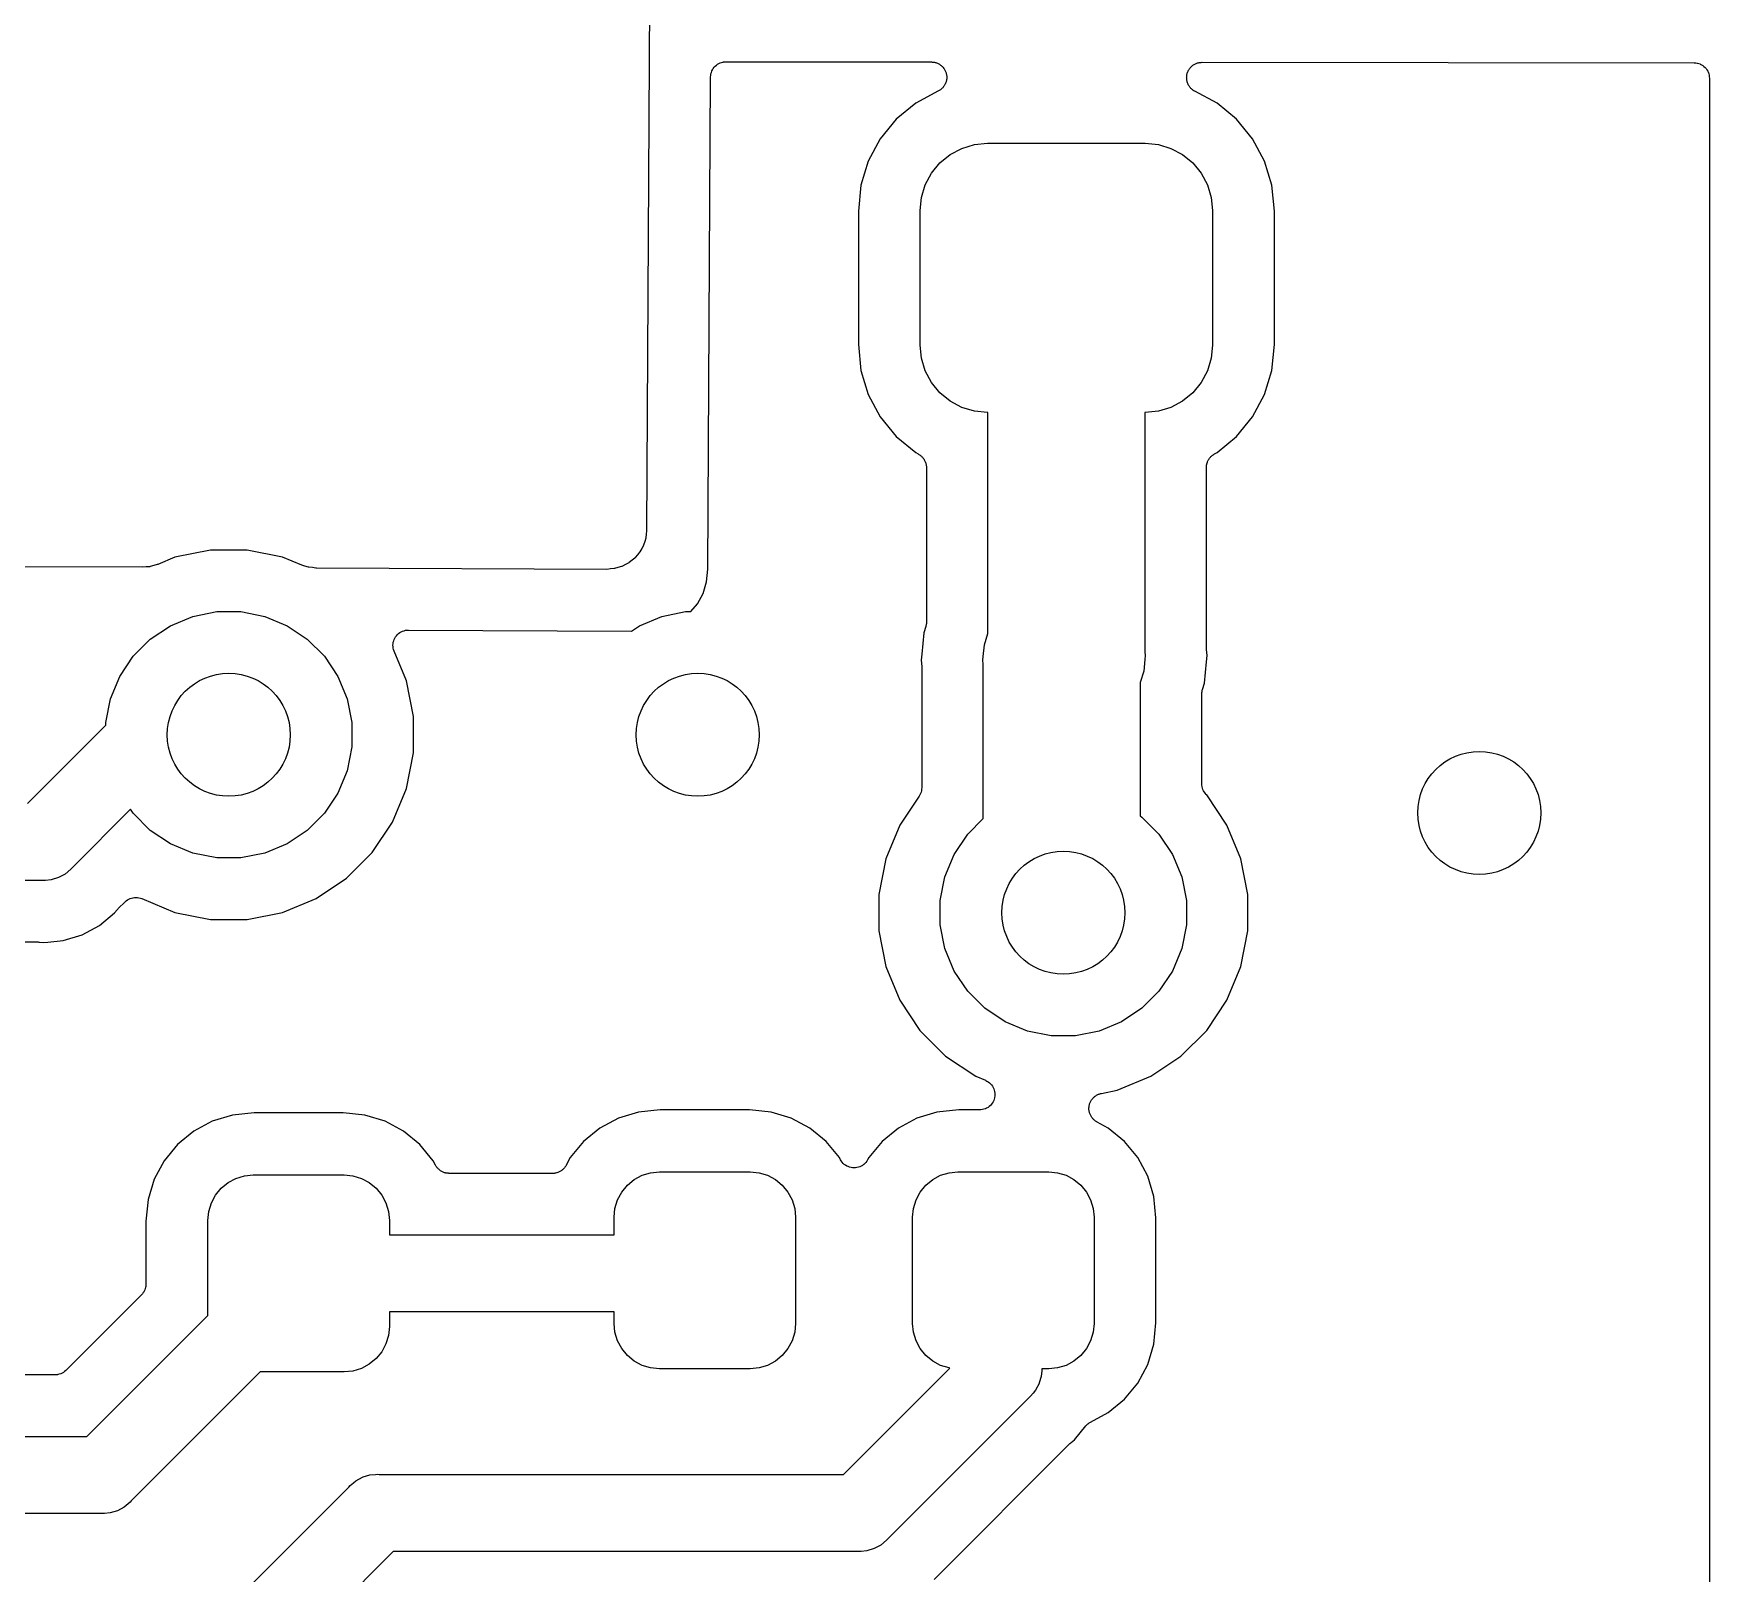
# Model space of a CAD drawing. Extents: x 5.16 to 6.06, y -3.88 to -2.24.
# Drawn here: x 5.8408 to 6.0553, y -3.087 to -2.89 of the extents above; entities that cross this region are included whole.
import ezdxf

# ---------------------------------------------------------------- set-up
doc = ezdxf.new("R2010")
doc.units = 0
doc.header["$MEASUREMENT"] = 0
doc.layers.add('BLACK', color=7, linetype='CONTINUOUS')

msp = doc.modelspace()

# ---------------------------------------------------------------- linework, layer by layer
at = {"layer": 'BLACK', "linetype": 'CONTINUOUS'}
for p, q in [((5.91962, -2.886), (5.91926, -2.95356)), ((5.92754, -2.89502), (5.92759, -2.89484)), ((5.92759, -2.89484), (5.9276, -2.89483)), ((5.9276, -2.89482), (5.92769, -2.89467)), ((5.9276, -2.89483), (5.9276, -2.89482)), ((5.92769, -2.89467), (5.92778, -2.89451)), ((5.92778, -2.8945), (5.92779, -2.89449)), ((5.92778, -2.89451), (5.92778, -2.8945)), ((5.92779, -2.89449), (5.9279, -2.89435)), ((5.9279, -2.89435), (5.92802, -2.89421)), ((5.92802, -2.89421), (5.92803, -2.8942)), ((5.92803, -2.8942), (5.92804, -2.8942)), ((5.92804, -2.8942), (5.92818, -2.89408)), ((5.92818, -2.89408), (5.92832, -2.89397)), ((5.92832, -2.89397), (5.92833, -2.89396)), ((5.92833, -2.89396), (5.92834, -2.89396)), ((5.92834, -2.89396), (5.9285, -2.89387)), ((5.9285, -2.89387), (5.92866, -2.89379)), ((5.92866, -2.89379), (5.92867, -2.89379)), ((5.92867, -2.89379), (5.92868, -2.89378)), ((5.92868, -2.89378), (5.92885, -2.89373)), ((5.92885, -2.89373), (5.92903, -2.89368)), ((5.92903, -2.89368), (5.92904, -2.89368)), ((5.92904, -2.89368), (5.92905, -2.89367)), ((5.92905, -2.89367), (5.92923, -2.89366)), ((5.92923, -2.89366), (5.92941, -2.89364)), ((5.92941, -2.89364), (5.95569, -2.89367)), ((5.95569, -2.89367), (5.95572, -2.89367)), ((5.95572, -2.89367), (5.95581, -2.89368)), ((5.95581, -2.89368), (5.95591, -2.89368)), ((5.95591, -2.89368), (5.956, -2.8937)), ((5.956, -2.8937), (5.9561, -2.89371)), ((5.9561, -2.89371), (5.95619, -2.89374)), ((5.95619, -2.89374), (5.95628, -2.89376)), ((5.95628, -2.89376), (5.95637, -2.8938)), ((5.95637, -2.8938), (5.95647, -2.89383)), ((5.95647, -2.89383), (5.95655, -2.89388)), ((5.95655, -2.89388), (5.95664, -2.89391)), ((5.95664, -2.89391), (5.95672, -2.89397)), ((5.95672, -2.89397), (5.95681, -2.89402)), ((5.95681, -2.89402), (5.95688, -2.89408)), ((5.95688, -2.89408), (5.95695, -2.89413)), ((5.95695, -2.89413), (5.95702, -2.8942)), ((5.95702, -2.8942), (5.9571, -2.89426)), ((5.9571, -2.89426), (5.95716, -2.89434)), ((5.95716, -2.89434), (5.95722, -2.8944)), ((5.95722, -2.8944), (5.95728, -2.89449)), ((5.95728, -2.89449), (5.95734, -2.89456)), ((5.95734, -2.89456), (5.95738, -2.89465)), ((5.95738, -2.89465), (5.95743, -2.89472)), ((5.95743, -2.89472), (5.95747, -2.89482)), ((5.95747, -2.89482), (5.95752, -2.8949)), ((5.98851, -2.89491), (5.98855, -2.89483)), ((5.98855, -2.89483), (5.98859, -2.89474)), ((5.98859, -2.89474), (5.98864, -2.89466)), ((5.98864, -2.89466), (5.98869, -2.89458)), ((5.98869, -2.89458), (5.98875, -2.8945)), ((5.98875, -2.8945), (5.9888, -2.89442)), ((5.9888, -2.89442), (5.98887, -2.89435)), ((5.98887, -2.89435), (5.98893, -2.89428)), ((5.98893, -2.89428), (5.98901, -2.89422)), ((5.98901, -2.89422), (5.98908, -2.89415)), ((5.98908, -2.89415), (5.98916, -2.8941)), ((5.98916, -2.8941), (5.98923, -2.89404)), ((5.98923, -2.89404), (5.98932, -2.89399)), ((5.98932, -2.89399), (5.9894, -2.89394)), ((5.9894, -2.89394), (5.98949, -2.8939)), ((5.98949, -2.8939), (5.98957, -2.89386)), ((5.98957, -2.89386), (5.98966, -2.89383)), ((5.98966, -2.89383), (5.98975, -2.89379)), ((5.98975, -2.89379), (5.98985, -2.89377)), ((5.98985, -2.89377), (5.98994, -2.89375)), ((5.98994, -2.89375), (5.99004, -2.89374)), ((5.99004, -2.89374), (5.99013, -2.89372)), ((5.99013, -2.89372), (5.99023, -2.89372)), ((5.99023, -2.89372), (5.99032, -2.89371)), ((5.99032, -2.89371), (6.05329, -2.89378)), ((6.05329, -2.89378), (6.0533, -2.89378)), ((6.0533, -2.89378), (6.0533, -2.89378)), ((6.0533, -2.89378), (6.0533, -2.89378)), ((6.0533, -2.89378), (6.05331, -2.89378)), ((6.05331, -2.89378), (6.05349, -2.8938)), ((6.05349, -2.8938), (6.05368, -2.89382)), ((6.05368, -2.89382), (6.05369, -2.89382)), ((6.05369, -2.89382), (6.0537, -2.89382)), ((6.0537, -2.89382), (6.05387, -2.89388)), ((6.05387, -2.89388), (6.05405, -2.89393)), ((6.05405, -2.89393), (6.05405, -2.89394)), ((6.05405, -2.89394), (6.05406, -2.89394)), ((6.05406, -2.89394), (6.05422, -2.89403)), ((6.05422, -2.89403), (6.05438, -2.89412)), ((6.05438, -2.89412), (6.05439, -2.89412)), ((6.05439, -2.89412), (6.0544, -2.89413)), ((6.0544, -2.89413), (6.05454, -2.89424)), ((6.05454, -2.89424), (6.05468, -2.89436)), ((6.05468, -2.89436), (6.05469, -2.89437)), ((6.05469, -2.89437), (6.05469, -2.89437)), ((6.05469, -2.89437), (6.05481, -2.89452)), ((6.05481, -2.89452), (6.05492, -2.89466)), ((6.05492, -2.89466), (6.05493, -2.89467)), ((6.05493, -2.89467), (6.05493, -2.89467)), ((6.05493, -2.89467), (6.05502, -2.89484)), ((6.05502, -2.89484), (6.0551, -2.895)), ((5.92711, -2.95853), (5.92744, -2.8956)), ((5.92744, -2.89557), (5.92746, -2.89539)), ((5.92744, -2.89559), (5.92744, -2.89557)), ((5.92744, -2.8956), (5.92744, -2.89559)), ((5.92744, -2.89559), (5.92744, -2.89559)), ((5.92744, -2.89559), (5.92744, -2.89559)), ((5.92746, -2.89539), (5.92748, -2.89521)), ((5.92748, -2.89519), (5.92754, -2.89502)), ((5.92748, -2.8952), (5.92748, -2.89519)), ((5.92748, -2.89521), (5.92748, -2.8952)), ((5.95714, -2.89696), (5.95708, -2.89704)), ((5.95721, -2.89689), (5.95714, -2.89696)), ((5.95726, -2.89681), (5.95721, -2.89689)), ((5.95732, -2.89674), (5.95726, -2.89681)), ((5.95737, -2.89665), (5.95732, -2.89674)), ((5.95743, -2.89657), (5.95737, -2.89665)), ((5.95746, -2.89649), (5.95743, -2.89657)), ((5.95751, -2.8964), (5.95746, -2.89649)), ((5.95753, -2.89631), (5.95751, -2.8964)), ((5.95752, -2.8949), (5.95754, -2.89499)), ((5.95757, -2.89622), (5.95753, -2.89631)), ((5.95754, -2.89499), (5.95758, -2.89508)), ((5.95759, -2.89613), (5.95757, -2.89622)), ((5.95758, -2.89508), (5.9576, -2.89518)), ((5.95762, -2.89604), (5.95759, -2.89613)), ((5.9576, -2.89518), (5.95763, -2.89527)), ((5.95763, -2.89594), (5.95762, -2.89604)), ((5.95763, -2.89527), (5.95763, -2.89536)), ((5.95763, -2.89536), (5.95765, -2.89546)), ((5.95765, -2.89584), (5.95763, -2.89594)), ((5.95765, -2.89546), (5.95765, -2.89556)), ((5.95765, -2.89556), (5.95766, -2.89565)), ((5.95766, -2.89565), (5.95765, -2.89575)), ((5.95765, -2.89575), (5.95765, -2.89584)), ((5.98835, -2.89566), (5.98836, -2.89556)), ((5.98836, -2.89576), (5.98835, -2.89566)), ((5.98836, -2.89547), (5.98838, -2.89538)), ((5.98836, -2.89556), (5.98836, -2.89547)), ((5.98836, -2.89585), (5.98836, -2.89576)), ((5.98838, -2.89595), (5.98836, -2.89585)), ((5.98838, -2.89538), (5.98839, -2.89528)), ((5.98838, -2.89604), (5.98838, -2.89595)), ((5.98841, -2.89614), (5.98838, -2.89604)), ((5.98839, -2.89528), (5.98842, -2.89519)), ((5.98843, -2.89623), (5.98841, -2.89614)), ((5.98842, -2.89519), (5.98844, -2.89509)), ((5.98847, -2.89632), (5.98843, -2.89623)), ((5.98844, -2.89509), (5.98848, -2.895)), ((5.98849, -2.89641), (5.98847, -2.89632)), ((5.98848, -2.895), (5.98851, -2.89491)), ((5.98854, -2.8965), (5.98849, -2.89641)), ((5.98857, -2.89659), (5.98854, -2.8965)), ((5.98863, -2.89667), (5.98857, -2.89659)), ((5.98867, -2.89675), (5.98863, -2.89667)), ((5.98873, -2.89683), (5.98867, -2.89675)), ((5.98878, -2.89691), (5.98873, -2.89683)), ((5.98885, -2.89698), (5.98878, -2.89691)), ((5.98891, -2.89705), (5.98885, -2.89698)), ((6.0551, -2.895), (6.05511, -2.89501)), ((6.05511, -2.89501), (6.05511, -2.89501)), ((6.05511, -2.89501), (6.05516, -2.89519)), ((6.05516, -2.89519), (6.05521, -2.89537)), ((6.05521, -2.89537), (6.05522, -2.89537)), ((6.05522, -2.89537), (6.05522, -2.89538)), ((6.05522, -2.89538), (6.05523, -2.89556)), ((6.05523, -2.89556), (6.05525, -2.89575)), ((6.05525, -2.89575), (6.05525, -3.61471)), ((5.9537, -2.89894), (5.9512, -2.90099)), ((5.95662, -2.89738), (5.9537, -2.89894)), ((5.9567, -2.89732), (5.95662, -2.89738)), ((5.95678, -2.89728), (5.9567, -2.89732)), ((5.95686, -2.89722), (5.95678, -2.89728)), ((5.95694, -2.89716), (5.95686, -2.89722)), ((5.957, -2.8971), (5.95694, -2.89716)), ((5.95708, -2.89704), (5.957, -2.8971)), ((5.98898, -2.89712), (5.98891, -2.89705)), ((5.98905, -2.89718), (5.98898, -2.89712)), ((5.98913, -2.89724), (5.98905, -2.89718)), ((5.98921, -2.8973), (5.98913, -2.89724)), ((5.98929, -2.89735), (5.98921, -2.8973)), ((5.98937, -2.8974), (5.98929, -2.89735)), ((5.98939, -2.89741), (5.98937, -2.8974)), ((5.99224, -2.89894), (5.98939, -2.89741)), ((5.99474, -2.90099), (5.99224, -2.89894)), ((5.9512, -2.90099), (5.94914, -2.90349)), ((5.9968, -2.90349), (5.99474, -2.90099)), ((5.94914, -2.90349), (5.94761, -2.90635)), ((5.95679, -2.90659), (5.9581, -2.90551)), ((5.9581, -2.90551), (5.95958, -2.90472)), ((5.95958, -2.90472), (5.9612, -2.90423)), ((5.9612, -2.90423), (5.96288, -2.90406)), ((5.96288, -2.90406), (5.98306, -2.90406)), ((5.98306, -2.90406), (5.98474, -2.90423)), ((5.98474, -2.90423), (5.98635, -2.90472)), ((5.98635, -2.90472), (5.98784, -2.90551)), ((5.98784, -2.90551), (5.98915, -2.90659)), ((5.99832, -2.90635), (5.9968, -2.90349)), ((5.94761, -2.90635), (5.94667, -2.90945)), ((5.95572, -2.90789), (5.95679, -2.90659)), ((5.98915, -2.90659), (5.99022, -2.90789)), ((5.99926, -2.90945), (5.99832, -2.90635)), ((5.94667, -2.90945), (5.94635, -2.91277)), ((5.95443, -2.911), (5.95492, -2.90938)), ((5.95492, -2.90938), (5.95572, -2.90789)), ((5.99022, -2.90789), (5.99101, -2.90938)), ((5.99101, -2.90938), (5.9915, -2.911)), ((5.99959, -2.91277), (5.99926, -2.90945)), ((5.95427, -2.91268), (5.95443, -2.911)), ((5.9915, -2.911), (5.99167, -2.91268)), ((5.94635, -2.91277), (5.94635, -2.9298)), ((5.95427, -2.9299), (5.95427, -2.91268)), ((5.99167, -2.91268), (5.99167, -2.9299)), ((5.99959, -2.9298), (5.99959, -2.91277)), ((5.94635, -2.9298), (5.94667, -2.93312)), ((5.95443, -2.93158), (5.95427, -2.9299)), ((5.99167, -2.9299), (5.9915, -2.93158)), ((5.99926, -2.93312), (5.99959, -2.9298)), ((5.94667, -2.93312), (5.94761, -2.93622)), ((5.95492, -2.9332), (5.95443, -2.93158)), ((5.95572, -2.93468), (5.95492, -2.9332)), ((5.99101, -2.9332), (5.99022, -2.93468)), ((5.9915, -2.93158), (5.99101, -2.9332)), ((5.99832, -2.93622), (5.99926, -2.93312)), ((5.95679, -2.93599), (5.95572, -2.93468)), ((5.99022, -2.93468), (5.98915, -2.93599)), ((5.94761, -2.93622), (5.94914, -2.93908)), ((5.9581, -2.93706), (5.95679, -2.93599)), ((5.95958, -2.93786), (5.9581, -2.93706)), ((5.98784, -2.93706), (5.98635, -2.93786)), ((5.98915, -2.93599), (5.98784, -2.93706)), ((5.9968, -2.93908), (5.99832, -2.93622)), ((5.94914, -2.93908), (5.9512, -2.94158)), ((5.9612, -2.93835), (5.95958, -2.93786)), ((5.96288, -2.93851), (5.9612, -2.93835)), ((5.96293, -2.93851), (5.96288, -2.93851)), ((5.96293, -2.96677), (5.96293, -2.93851)), ((5.98306, -2.93851), (5.98301, -2.93851)), ((5.98301, -2.93851), (5.98301, -2.96912)), ((5.98474, -2.93835), (5.98306, -2.93851)), ((5.98635, -2.93786), (5.98474, -2.93835)), ((5.99474, -2.94158), (5.9968, -2.93908)), ((5.9512, -2.94158), (5.9537, -2.94364)), ((5.99224, -2.94364), (5.99474, -2.94158)), ((5.9537, -2.94364), (5.95402, -2.94381)), ((5.95402, -2.94381), (5.95404, -2.94382)), ((5.95404, -2.94382), (5.95411, -2.94387)), ((5.95411, -2.94387), (5.95419, -2.94391)), ((5.95419, -2.94391), (5.95427, -2.94398)), ((5.95427, -2.94398), (5.95436, -2.94404)), ((5.95436, -2.94404), (5.95442, -2.9441)), ((5.95442, -2.9441), (5.95448, -2.94416)), ((5.95448, -2.94416), (5.95455, -2.94424)), ((5.99141, -2.94422), (5.99147, -2.94414)), ((5.99147, -2.94414), (5.99154, -2.94408)), ((5.99154, -2.94408), (5.9916, -2.94402)), ((5.9916, -2.94402), (5.99169, -2.94396)), ((5.99169, -2.94396), (5.99177, -2.9439)), ((5.99177, -2.9439), (5.99185, -2.94386)), ((5.99185, -2.94386), (5.99192, -2.94381)), ((5.99192, -2.94381), (5.99224, -2.94364)), ((5.95455, -2.94424), (5.95462, -2.94431)), ((5.95462, -2.94431), (5.95467, -2.94439)), ((5.95467, -2.94439), (5.95473, -2.94445)), ((5.95473, -2.94445), (5.95478, -2.94455)), ((5.95478, -2.94455), (5.95483, -2.94464)), ((5.95483, -2.94464), (5.95487, -2.94472)), ((5.95487, -2.94472), (5.95491, -2.94479)), ((5.95491, -2.94479), (5.95494, -2.94489)), ((5.95494, -2.94489), (5.95498, -2.94499)), ((5.95498, -2.94499), (5.95499, -2.94508)), ((5.95499, -2.94508), (5.95502, -2.94516)), ((5.95502, -2.94516), (5.95503, -2.94527)), ((5.95503, -2.94527), (5.95505, -2.94537)), ((5.95505, -2.94537), (5.95505, -2.94546)), ((5.95505, -2.94546), (5.95506, -2.94554)), ((5.95506, -2.94554), (5.95506, -2.96531)), ((5.99088, -2.94552), (5.99089, -2.94543)), ((5.99088, -2.94554), (5.99088, -2.94552)), ((5.99088, -2.96864), (5.99088, -2.94554)), ((5.99089, -2.94534), (5.99091, -2.94524)), ((5.99089, -2.94543), (5.99089, -2.94534)), ((5.99091, -2.94524), (5.99093, -2.94513)), ((5.99093, -2.94513), (5.99095, -2.94505)), ((5.99095, -2.94505), (5.99097, -2.94497)), ((5.99097, -2.94497), (5.99101, -2.94487)), ((5.99101, -2.94487), (5.99104, -2.94477)), ((5.99104, -2.94477), (5.99108, -2.94469)), ((5.99108, -2.94469), (5.99112, -2.94461)), ((5.99112, -2.94461), (5.99118, -2.94452)), ((5.99118, -2.94452), (5.99123, -2.94443)), ((5.99123, -2.94443), (5.99128, -2.94436)), ((5.99128, -2.94436), (5.99133, -2.94429)), ((5.99133, -2.94429), (5.99141, -2.94422)), ((5.91915, -2.9546), (5.91901, -2.95503)), ((5.91916, -2.95453), (5.91915, -2.95456)), ((5.91915, -2.95456), (5.91915, -2.9546)), ((5.91921, -2.95408), (5.91916, -2.95453)), ((5.91926, -2.95363), (5.91921, -2.95408)), ((5.91926, -2.95356), (5.91926, -2.95356)), ((5.91926, -2.95356), (5.91926, -2.95356)), ((5.91926, -2.95356), (5.91926, -2.95356)), ((5.91926, -2.95356), (5.91926, -2.95363)), ((5.85478, -2.95831), (5.54492, -2.95696)), ((5.85891, -2.95702), (5.85671, -2.95793)), ((5.86348, -2.95611), (5.85891, -2.95702)), ((5.86813, -2.95611), (5.86348, -2.95611)), ((5.87269, -2.95702), (5.86813, -2.95611)), ((5.87513, -2.95803), (5.87269, -2.95702)), ((5.91808, -2.95672), (5.91779, -2.95707)), ((5.91837, -2.95638), (5.91808, -2.95672)), ((5.91839, -2.95635), (5.91837, -2.95638)), ((5.91841, -2.95632), (5.91839, -2.95635)), ((5.91863, -2.95592), (5.91841, -2.95632)), ((5.91885, -2.95553), (5.91863, -2.95592)), ((5.91886, -2.95549), (5.91885, -2.95553)), ((5.91887, -2.95546), (5.91886, -2.95549)), ((5.91901, -2.95503), (5.91887, -2.95546)), ((5.85524, -2.95827), (5.85478, -2.95831)), ((5.85571, -2.95823), (5.85524, -2.95827)), ((5.85573, -2.95822), (5.85571, -2.95823)), ((5.85575, -2.95822), (5.85573, -2.95822)), ((5.8562, -2.95809), (5.85575, -2.95822)), ((5.85665, -2.95796), (5.8562, -2.95809)), ((5.85668, -2.95794), (5.85665, -2.95796)), ((5.85669, -2.95794), (5.85668, -2.95794)), ((5.85668, -2.95794), (5.85668, -2.95794)), ((5.85671, -2.95793), (5.85669, -2.95794)), ((5.87555, -2.95816), (5.87513, -2.95803)), ((5.87598, -2.95829), (5.87555, -2.95816)), ((5.87602, -2.9583), (5.87598, -2.95829)), ((5.87606, -2.95831), (5.87602, -2.9583)), ((5.8765, -2.95835), (5.87606, -2.95831)), ((5.87695, -2.95841), (5.8765, -2.95835)), ((5.87702, -2.95841), (5.87695, -2.95841)), ((5.91415, -2.95857), (5.87702, -2.95841)), ((5.91462, -2.95852), (5.91415, -2.95857)), ((5.91509, -2.95848), (5.91462, -2.95852)), ((5.91511, -2.95848), (5.91509, -2.95848)), ((5.91513, -2.95848), (5.91511, -2.95848)), ((5.91557, -2.95834), (5.91513, -2.95848)), ((5.91603, -2.95821), (5.91557, -2.95834)), ((5.91606, -2.9582), (5.91603, -2.95821)), ((5.91609, -2.95819), (5.91606, -2.9582)), ((5.91606, -2.9582), (5.91606, -2.9582)), ((5.91606, -2.9582), (5.91606, -2.9582)), ((5.91618, -2.95815), (5.91609, -2.95819)), ((5.91657, -2.95794), (5.91618, -2.95815)), ((5.91698, -2.95773), (5.91657, -2.95794)), ((5.917, -2.95771), (5.91698, -2.95773)), ((5.91704, -2.95769), (5.917, -2.95771)), ((5.91739, -2.95741), (5.91704, -2.95769)), ((5.91774, -2.95712), (5.91739, -2.95741)), ((5.91776, -2.9571), (5.91774, -2.95712)), ((5.91779, -2.95707), (5.91776, -2.9571)), ((5.92694, -2.96017), (5.92711, -2.95853)), ((5.92648, -2.96164), (5.92694, -2.96017)), ((5.92493, -2.96398), (5.92575, -2.96299)), ((5.92575, -2.96299), (5.92648, -2.96164)), ((5.85834, -2.96578), (5.86121, -2.96459)), ((5.86121, -2.96459), (5.86425, -2.96398)), ((5.86425, -2.96398), (5.86735, -2.96398)), ((5.86735, -2.96398), (5.8704, -2.96459)), ((5.8704, -2.96459), (5.87326, -2.96578)), ((5.91834, -2.96578), (5.92121, -2.96459)), ((5.92121, -2.96459), (5.92425, -2.96398)), ((5.92425, -2.96398), (5.92493, -2.96398)), ((5.95502, -2.96561), (5.95501, -2.96572)), ((5.95505, -2.9655), (5.95502, -2.96561)), ((5.95506, -2.96534), (5.95505, -2.96542)), ((5.95505, -2.96542), (5.95505, -2.9655)), ((5.95506, -2.96531), (5.95506, -2.96534)), ((5.85357, -2.96969), (5.85576, -2.9675)), ((5.85576, -2.9675), (5.85834, -2.96578)), ((5.87326, -2.96578), (5.87584, -2.9675)), ((5.87584, -2.9675), (5.87804, -2.96969)), ((5.88684, -2.96789), (5.8869, -2.9677)), ((5.8869, -2.9677), (5.88696, -2.96753)), ((5.88696, -2.96753), (5.88705, -2.96736)), ((5.88696, -2.96753), (5.88696, -2.96753)), ((5.88696, -2.96753), (5.88696, -2.96753)), ((5.88705, -2.96736), (5.88714, -2.96719)), ((5.88714, -2.96719), (5.88724, -2.96707)), ((5.88714, -2.96719), (5.88714, -2.96719)), ((5.88714, -2.96719), (5.88714, -2.96719)), ((5.88724, -2.96707), (5.88739, -2.9669)), ((5.88739, -2.9669), (5.88752, -2.96679)), ((5.88739, -2.9669), (5.88739, -2.9669)), ((5.88739, -2.9669), (5.88739, -2.9669)), ((5.88752, -2.96679), (5.88769, -2.96666)), ((5.88769, -2.96666), (5.88785, -2.96657)), ((5.88769, -2.96666), (5.88769, -2.96666)), ((5.88769, -2.96666), (5.88769, -2.96666)), ((5.88785, -2.96657), (5.88803, -2.96648)), ((5.88803, -2.96648), (5.88822, -2.96642)), ((5.88803, -2.96648), (5.88803, -2.96648)), ((5.88803, -2.96648), (5.88803, -2.96648)), ((5.88822, -2.96642), (5.88839, -2.96637)), ((5.88839, -2.96637), (5.88839, -2.96637)), ((5.88839, -2.96637), (5.8884, -2.96637)), ((5.8884, -2.96637), (5.88856, -2.96635)), ((5.88856, -2.96635), (5.88878, -2.96633)), ((5.88878, -2.96633), (5.91733, -2.96646)), ((5.91733, -2.96646), (5.91834, -2.96578)), ((5.95472, -2.96669), (5.95446, -2.96942)), ((5.95497, -2.96588), (5.95472, -2.96669)), ((5.95499, -2.9658), (5.95497, -2.96588)), ((5.95501, -2.96572), (5.95499, -2.9658)), ((5.96248, -2.96824), (5.96293, -2.96677)), ((5.85185, -2.97227), (5.85357, -2.96969)), ((5.87804, -2.96969), (5.87976, -2.97227)), ((5.8868, -2.96828), (5.88682, -2.96809)), ((5.88682, -2.96847), (5.8868, -2.96828)), ((5.8868, -2.96828), (5.8868, -2.96828)), ((5.8868, -2.96828), (5.8868, -2.96828)), ((5.88682, -2.96809), (5.88684, -2.9679)), ((5.88683, -2.96866), (5.88682, -2.96847)), ((5.88688, -2.96883), (5.88683, -2.96866)), ((5.88683, -2.96866), (5.88683, -2.96866)), ((5.88683, -2.96866), (5.88683, -2.96866)), ((5.88684, -2.9679), (5.88684, -2.96789)), ((5.88684, -2.9679), (5.88684, -2.9679)), ((5.88694, -2.96903), (5.88688, -2.96883)), ((5.88695, -2.96905), (5.88694, -2.96903)), ((5.88852, -2.97284), (5.88695, -2.96905)), ((5.95446, -2.96942), (5.95438, -2.9702)), ((5.95446, -2.96942), (5.95446, -2.96942)), ((5.96229, -2.9702), (5.96234, -2.96971)), ((5.96234, -2.96971), (5.96248, -2.96824)), ((5.96234, -2.96971), (5.96234, -2.96971)), ((5.98301, -2.96912), (5.98306, -2.96961)), ((5.98306, -2.96961), (5.98301, -2.97011)), ((5.99089, -2.96872), (5.99088, -2.96864)), ((5.99089, -2.9688), (5.99089, -2.96872)), ((5.99089, -2.96883), (5.99089, -2.9688)), ((5.99097, -2.96961), (5.99089, -2.96883)), ((5.99089, -2.9704), (5.99097, -2.96961)), ((5.95438, -2.9702), (5.95446, -2.97099)), ((5.95446, -2.97099), (5.95446, -2.97102)), ((5.95446, -2.97102), (5.95446, -2.9711)), ((5.95446, -2.9711), (5.95446, -2.97118)), ((5.95446, -2.97118), (5.95446, -2.98648)), ((5.96234, -2.9707), (5.96229, -2.9702)), ((5.96234, -2.99045), (5.96234, -2.9707)), ((5.98286, -2.97158), (5.98242, -2.97305)), ((5.98301, -2.97011), (5.98286, -2.97158)), ((5.98301, -2.97011), (5.98301, -2.97011)), ((5.99062, -2.97313), (5.99089, -2.9704)), ((5.99089, -2.9704), (5.99089, -2.9704)), ((5.85066, -2.97514), (5.85185, -2.97227)), ((5.87976, -2.97227), (5.88095, -2.97514)), ((5.88943, -2.97741), (5.88852, -2.97284)), ((5.98242, -2.97305), (5.98242, -2.99012)), ((5.9903, -2.97432), (5.99032, -2.97421)), ((5.99032, -2.97421), (5.99033, -2.9741)), ((5.99033, -2.9741), (5.99036, -2.97402)), ((5.99036, -2.97402), (5.99038, -2.97394)), ((5.99038, -2.97394), (5.99062, -2.97313)), ((5.85006, -2.97818), (5.85066, -2.97514)), ((5.88095, -2.97514), (5.88155, -2.97818)), ((5.99029, -2.97448), (5.9903, -2.9744)), ((5.99029, -2.97451), (5.99029, -2.97448)), ((5.99029, -2.98598), (5.99029, -2.97451)), ((5.9903, -2.9744), (5.9903, -2.97432)), ((5.85006, -2.97852), (5.85006, -2.97818)), ((5.88155, -2.97818), (5.88155, -2.98128)), ((5.88943, -2.98206), (5.88943, -2.97741)), ((5.84006, -2.98851), (5.85006, -2.97852)), ((5.88155, -2.98128), (5.88095, -2.98433)), ((5.88852, -2.98662), (5.88943, -2.98206)), ((5.88095, -2.98433), (5.87976, -2.98719)), ((5.88674, -2.99092), (5.88852, -2.98662)), ((5.95437, -2.98706), (5.95431, -2.98723)), ((5.95442, -2.98689), (5.95437, -2.98706)), ((5.95443, -2.98686), (5.95442, -2.98687)), ((5.95442, -2.98687), (5.95442, -2.98689)), ((5.95444, -2.98668), (5.95443, -2.98686)), ((5.95446, -2.9865), (5.95444, -2.98668)), ((5.95446, -2.98648), (5.95446, -2.98648)), ((5.95446, -2.98648), (5.95446, -2.98648)), ((5.95446, -2.98648), (5.95446, -2.98648)), ((5.95446, -2.98648), (5.95446, -2.9865)), ((5.99031, -2.98616), (5.99029, -2.98598)), ((5.99033, -2.98634), (5.99031, -2.98616)), ((5.99033, -2.98635), (5.99033, -2.98634)), ((5.99033, -2.98637), (5.99033, -2.98635)), ((5.99038, -2.98654), (5.99033, -2.98637)), ((5.99043, -2.98671), (5.99038, -2.98654)), ((5.99044, -2.98672), (5.99043, -2.98671)), ((5.99044, -2.98673), (5.99044, -2.98672)), ((5.99053, -2.98689), (5.99044, -2.98673)), ((5.99061, -2.98705), (5.99053, -2.98689)), ((5.99062, -2.98706), (5.99061, -2.98705)), ((5.99062, -2.98707), (5.99062, -2.98706)), ((5.99074, -2.98722), (5.99062, -2.98707)), ((5.87976, -2.98719), (5.87804, -2.98977)), ((5.95413, -2.98757), (5.95164, -2.9913)), ((5.95422, -2.98741), (5.95413, -2.98757)), ((5.95431, -2.98725), (5.95422, -2.98741)), ((5.95431, -2.98723), (5.95431, -2.98724)), ((5.95431, -2.98724), (5.95431, -2.98725)), ((5.99085, -2.98736), (5.99074, -2.98722)), ((5.99086, -2.98737), (5.99085, -2.98736)), ((5.99087, -2.98737), (5.99086, -2.98737)), ((5.99086, -2.98737), (5.99086, -2.98737)), ((5.99086, -2.98737), (5.99086, -2.98737)), ((5.99092, -2.98743), (5.99087, -2.98737)), ((5.99351, -2.9913), (5.99092, -2.98743)), ((5.85323, -2.98926), (5.84575, -2.99674)), ((5.85357, -2.98977), (5.85323, -2.98926)), ((5.85576, -2.99196), (5.85357, -2.98977)), ((5.87804, -2.98977), (5.87584, -2.99196)), ((5.88415, -2.99479), (5.88674, -2.99092)), ((5.95164, -2.9913), (5.94986, -2.9956)), ((5.96034, -2.99245), (5.96234, -2.99045)), ((5.98242, -2.99012), (5.98261, -2.99026)), ((5.98261, -2.99026), (5.98481, -2.99245)), ((5.99529, -2.9956), (5.99351, -2.9913)), ((5.85834, -2.99369), (5.85576, -2.99196)), ((5.87584, -2.99196), (5.87326, -2.99369)), ((5.95862, -2.99503), (5.96034, -2.99245)), ((5.98481, -2.99245), (5.98653, -2.99503)), ((5.86121, -2.99488), (5.85834, -2.99369)), ((5.86425, -2.99548), (5.86121, -2.99488)), ((5.86735, -2.99548), (5.86425, -2.99548)), ((5.8704, -2.99488), (5.86735, -2.99548)), ((5.87326, -2.99369), (5.8704, -2.99488)), ((5.88086, -2.99808), (5.88415, -2.99479)), ((5.94986, -2.9956), (5.94895, -3.00016)), ((5.95743, -2.99789), (5.95862, -2.99503)), ((5.98653, -2.99503), (5.98772, -2.99789)), ((5.9962, -3.00016), (5.99529, -2.9956)), ((5.84485, -2.99754), (5.844, -2.998)), ((5.8456, -2.99693), (5.84485, -2.99754)), ((5.84575, -2.99674), (5.8456, -2.99693)), ((5.84186, -2.99835), (5.82159, -2.99835)), ((5.8421, -2.99838), (5.84186, -2.99835)), ((5.84234, -2.99835), (5.8421, -2.99838)), ((5.84307, -2.99828), (5.84234, -2.99835)), ((5.84234, -2.99835), (5.84234, -2.99835)), ((5.844, -2.998), (5.84307, -2.99828)), ((5.87699, -3.00067), (5.88086, -2.99808)), ((5.95683, -3.00094), (5.95743, -2.99789)), ((5.98772, -2.99789), (5.98832, -3.00094)), ((5.85155, -3.00209), (5.85161, -3.00203)), ((5.85161, -3.00203), (5.85166, -3.00197)), ((5.85166, -3.00197), (5.85252, -3.00111)), ((5.85252, -3.00111), (5.85253, -3.00111)), ((5.85253, -3.00111), (5.85254, -3.00109)), ((5.85253, -3.00111), (5.85253, -3.00111)), ((5.85253, -3.00111), (5.85253, -3.00111)), ((5.85254, -3.00109), (5.85268, -3.00098)), ((5.85268, -3.00098), (5.85282, -3.00086)), ((5.85282, -3.00086), (5.85283, -3.00086)), ((5.85283, -3.00086), (5.85284, -3.00085)), ((5.85284, -3.00085), (5.853, -3.00077)), ((5.853, -3.00077), (5.85316, -3.00068)), ((5.85316, -3.00068), (5.85317, -3.00068)), ((5.85317, -3.00068), (5.85318, -3.00068)), ((5.85318, -3.00068), (5.85335, -3.00063)), ((5.85335, -3.00063), (5.85353, -3.00057)), ((5.85353, -3.00057), (5.85354, -3.00057)), ((5.85354, -3.00057), (5.85355, -3.00057)), ((5.85355, -3.00057), (5.85373, -3.00055)), ((5.85373, -3.00055), (5.85391, -3.00054)), ((5.85391, -3.00054), (5.85392, -3.00054)), ((5.85392, -3.00054), (5.85393, -3.00054)), ((5.85393, -3.00054), (5.85411, -3.00056)), ((5.85411, -3.00056), (5.8543, -3.00057)), ((5.8543, -3.00057), (5.8543, -3.00058)), ((5.8543, -3.00058), (5.85431, -3.00058)), ((5.85431, -3.00058), (5.85449, -3.00063)), ((5.85449, -3.00063), (5.85466, -3.00069)), ((5.85466, -3.00069), (5.85891, -3.00245)), ((5.87269, -3.00245), (5.87699, -3.00067)), ((5.94895, -3.00016), (5.94895, -3.00481)), ((5.95683, -3.00404), (5.95683, -3.00094)), ((5.98832, -3.00094), (5.98832, -3.00404)), ((5.9962, -3.00481), (5.9962, -3.00016)), ((5.84702, -3.00531), (5.84925, -3.00412)), ((5.84925, -3.00412), (5.85119, -3.00252)), ((5.85119, -3.00252), (5.85153, -3.00211)), ((5.85153, -3.00211), (5.85155, -3.00209)), ((5.85891, -3.00245), (5.86348, -3.00335)), ((5.86348, -3.00335), (5.86813, -3.00335)), ((5.86813, -3.00335), (5.87269, -3.00245)), ((5.95743, -3.00708), (5.95683, -3.00404)), ((5.98832, -3.00404), (5.98772, -3.00708)), ((5.83148, -3.00623), (5.84138, -3.00623)), ((5.84138, -3.00623), (5.84141, -3.00623)), ((5.84141, -3.00623), (5.84149, -3.00624)), ((5.84149, -3.00624), (5.84157, -3.00624)), ((5.84157, -3.00624), (5.8421, -3.00629)), ((5.8421, -3.00629), (5.84263, -3.00624)), ((5.84263, -3.00624), (5.84264, -3.00624)), ((5.84264, -3.00624), (5.84461, -3.00604)), ((5.84461, -3.00604), (5.84702, -3.00531)), ((5.94895, -3.00481), (5.94986, -3.00938)), ((5.99529, -3.00938), (5.9962, -3.00481)), ((5.95862, -3.00995), (5.95743, -3.00708)), ((5.98772, -3.00708), (5.98653, -3.00995)), ((5.94986, -3.00938), (5.95164, -3.01368)), ((5.96034, -3.01253), (5.95862, -3.00995)), ((5.98653, -3.00995), (5.98481, -3.01253)), ((5.99351, -3.01368), (5.99529, -3.00938)), ((5.96254, -3.01472), (5.96034, -3.01253)), ((5.98481, -3.01253), (5.98261, -3.01472)), ((5.95164, -3.01368), (5.95423, -3.01755)), ((5.96512, -3.01644), (5.96254, -3.01472)), ((5.98261, -3.01472), (5.98003, -3.01644)), ((5.99092, -3.01755), (5.99351, -3.01368)), ((5.96798, -3.01763), (5.96512, -3.01644)), ((5.98003, -3.01644), (5.97717, -3.01763)), ((5.95423, -3.01755), (5.95752, -3.02084)), ((5.97102, -3.01824), (5.96798, -3.01763)), ((5.97413, -3.01824), (5.97102, -3.01824)), ((5.97717, -3.01763), (5.97413, -3.01824)), ((5.98763, -3.02084), (5.99092, -3.01755)), ((5.95752, -3.02084), (5.96139, -3.02342)), ((5.98376, -3.02342), (5.98763, -3.02084)), ((5.96139, -3.02342), (5.96261, -3.02393)), ((5.97947, -3.0252), (5.98376, -3.02342)), ((5.96261, -3.02393), (5.96263, -3.02394)), ((5.96263, -3.02394), (5.96263, -3.02394)), ((5.96263, -3.02394), (5.96263, -3.02394)), ((5.96263, -3.02394), (5.96264, -3.02394)), ((5.96264, -3.02394), (5.9628, -3.02403)), ((5.9628, -3.02403), (5.96297, -3.02412)), ((5.96297, -3.02412), (5.96297, -3.02412)), ((5.96297, -3.02412), (5.96297, -3.02413)), ((5.96297, -3.02413), (5.96312, -3.02425)), ((5.96312, -3.02425), (5.96326, -3.02437)), ((5.96326, -3.02437), (5.96326, -3.02437)), ((5.96326, -3.02437), (5.96327, -3.02437)), ((5.96327, -3.02437), (5.96339, -3.02452)), ((5.96339, -3.02452), (5.9635, -3.02467)), ((5.9635, -3.02467), (5.96351, -3.02467)), ((5.96351, -3.02467), (5.96351, -3.02467)), ((5.96351, -3.02467), (5.96359, -3.02483)), ((5.96359, -3.02483), (5.96368, -3.02501)), ((5.96368, -3.02501), (5.96368, -3.02501)), ((5.96368, -3.02501), (5.96368, -3.02501)), ((5.96368, -3.02501), (5.96374, -3.0252)), ((5.96374, -3.0252), (5.96379, -3.02538)), ((5.96379, -3.02538), (5.96379, -3.02538)), ((5.96379, -3.02538), (5.96379, -3.02538)), ((5.96379, -3.02538), (5.96381, -3.02557)), ((5.96381, -3.02557), (5.96383, -3.02576)), ((5.97717, -3.02569), (5.97726, -3.02565)), ((5.97726, -3.02565), (5.97735, -3.02563)), ((5.97735, -3.02563), (5.97744, -3.02561)), ((5.97744, -3.02561), (5.97947, -3.0252)), ((5.921, -3.02772), (5.91823, -3.02799)), ((5.93242, -3.02772), (5.921, -3.02772)), ((5.93519, -3.02799), (5.93242, -3.02772)), ((5.95919, -3.02772), (5.95641, -3.02799)), ((5.96186, -3.02772), (5.95919, -3.02772)), ((5.96204, -3.0277), (5.96186, -3.02772)), ((5.96224, -3.02768), (5.96204, -3.0277)), ((5.96241, -3.02763), (5.96224, -3.02768)), ((5.96224, -3.02768), (5.96224, -3.02768)), ((5.96224, -3.02768), (5.96224, -3.02768)), ((5.9626, -3.02757), (5.96241, -3.02763)), ((5.96261, -3.02757), (5.9626, -3.02757)), ((5.96276, -3.02748), (5.96261, -3.02757)), ((5.96261, -3.02757), (5.96261, -3.02757)), ((5.96294, -3.02739), (5.96276, -3.02748)), ((5.96295, -3.02739), (5.96294, -3.02739)), ((5.9631, -3.02726), (5.96295, -3.02739)), ((5.96295, -3.02739), (5.96295, -3.02739)), ((5.96324, -3.02715), (5.9631, -3.02726)), ((5.96338, -3.02698), (5.96324, -3.02714)), ((5.96324, -3.02714), (5.96324, -3.02715)), ((5.96324, -3.02715), (5.96324, -3.02715)), ((5.96349, -3.02685), (5.96338, -3.02698)), ((5.96358, -3.02668), (5.96349, -3.02685)), ((5.96349, -3.02685), (5.96349, -3.02685)), ((5.96349, -3.02685), (5.96349, -3.02685)), ((5.96367, -3.02651), (5.96358, -3.02668)), ((5.96373, -3.02633), (5.96367, -3.02651)), ((5.96367, -3.02651), (5.96367, -3.02651)), ((5.96367, -3.02651), (5.96367, -3.02651)), ((5.96378, -3.02615), (5.96373, -3.02633)), ((5.96379, -3.02615), (5.96378, -3.02615)), ((5.96381, -3.02594), (5.96379, -3.02614)), ((5.96379, -3.02614), (5.96379, -3.02615)), ((5.96383, -3.02576), (5.96381, -3.02594)), ((5.96383, -3.02576), (5.96383, -3.02576)), ((5.96383, -3.02576), (5.96383, -3.02576)), ((5.97585, -3.02752), (5.97586, -3.02743)), ((5.97586, -3.02762), (5.97585, -3.02752)), ((5.97586, -3.02743), (5.97587, -3.02733)), ((5.97586, -3.02771), (5.97586, -3.02762)), ((5.97588, -3.02781), (5.97586, -3.02771)), ((5.97587, -3.02733), (5.97588, -3.02723)), ((5.97588, -3.02723), (5.97589, -3.02714)), ((5.97589, -3.02791), (5.97588, -3.02781)), ((5.97589, -3.02714), (5.97592, -3.02705)), ((5.97592, -3.02705), (5.97594, -3.02695)), ((5.97594, -3.02695), (5.97598, -3.02686)), ((5.97598, -3.02686), (5.97601, -3.02677)), ((5.97601, -3.02677), (5.97605, -3.02669)), ((5.97605, -3.02669), (5.97609, -3.0266)), ((5.97609, -3.0266), (5.97615, -3.02652)), ((5.97615, -3.02652), (5.97619, -3.02644)), ((5.97619, -3.02644), (5.97625, -3.02636)), ((5.97625, -3.02636), (5.97631, -3.02628)), ((5.97631, -3.02628), (5.97638, -3.02621)), ((5.97638, -3.02621), (5.97643, -3.02614)), ((5.97643, -3.02614), (5.97651, -3.02608)), ((5.97651, -3.02608), (5.97658, -3.02601)), ((5.97658, -3.02601), (5.97666, -3.02596)), ((5.97666, -3.02596), (5.97673, -3.0259)), ((5.97673, -3.0259), (5.97682, -3.02585)), ((5.97682, -3.02585), (5.9769, -3.0258)), ((5.9769, -3.0258), (5.97699, -3.02576)), ((5.97699, -3.02576), (5.97707, -3.02572)), ((5.97707, -3.02572), (5.97717, -3.02569)), ((5.86368, -3.02916), (5.86131, -3.03043)), ((5.86626, -3.02838), (5.86368, -3.02916)), ((5.86903, -3.02811), (5.86626, -3.02838)), ((5.88045, -3.02811), (5.86903, -3.02811)), ((5.88322, -3.02838), (5.88045, -3.02811)), ((5.8858, -3.02916), (5.88322, -3.02838)), ((5.88817, -3.03043), (5.8858, -3.02916)), ((5.91565, -3.02877), (5.91328, -3.03004)), ((5.91823, -3.02799), (5.91565, -3.02877)), ((5.93777, -3.02877), (5.93519, -3.02799)), ((5.94014, -3.03004), (5.93777, -3.02877)), ((5.95384, -3.02877), (5.95147, -3.03004)), ((5.95641, -3.02799), (5.95384, -3.02877)), ((5.97592, -3.028), (5.97589, -3.02791)), ((5.97593, -3.02809), (5.97592, -3.028)), ((5.97597, -3.02818), (5.97593, -3.02809)), ((5.976, -3.02828), (5.97597, -3.02818)), ((5.97604, -3.02836), (5.976, -3.02828)), ((5.97608, -3.02844), (5.97604, -3.02836)), ((5.97613, -3.02853), (5.97608, -3.02844)), ((5.97618, -3.02862), (5.97613, -3.02853)), ((5.97624, -3.02869), (5.97618, -3.02862)), ((5.97629, -3.02877), (5.97624, -3.02869)), ((5.97636, -3.02884), (5.97629, -3.02877)), ((5.97642, -3.02891), (5.97636, -3.02884)), ((5.97649, -3.02897), (5.97642, -3.02891)), ((5.97655, -3.02904), (5.97649, -3.02897)), ((5.97664, -3.0291), (5.97655, -3.02904)), ((5.97671, -3.02916), (5.97664, -3.0291)), ((5.97679, -3.02921), (5.97671, -3.02916)), ((5.97687, -3.02926), (5.97679, -3.02921)), ((5.97689, -3.02927), (5.97687, -3.02926)), ((5.97833, -3.03004), (5.97689, -3.02927)), ((5.86131, -3.03043), (5.85923, -3.03214)), ((5.89025, -3.03214), (5.88817, -3.03043)), ((5.9112, -3.03174), (5.90949, -3.03382)), ((5.91328, -3.03004), (5.9112, -3.03174)), ((5.94222, -3.03174), (5.94014, -3.03004)), ((5.94392, -3.03382), (5.94222, -3.03174)), ((5.94939, -3.03174), (5.94768, -3.03382)), ((5.95147, -3.03004), (5.94939, -3.03174)), ((5.98041, -3.03174), (5.97833, -3.03004)), ((5.98211, -3.03382), (5.98041, -3.03174)), ((5.85753, -3.03422), (5.85626, -3.03659)), ((5.85923, -3.03214), (5.85753, -3.03422)), ((5.89195, -3.03422), (5.89025, -3.03214)), ((5.89226, -3.03479), (5.89195, -3.03422)), ((5.90949, -3.03382), (5.90898, -3.03479)), ((5.94407, -3.03409), (5.94392, -3.03382)), ((5.94417, -3.03424), (5.94407, -3.03409)), ((5.94428, -3.03441), (5.94417, -3.03424)), ((5.94753, -3.03412), (5.94742, -3.03427)), ((5.94754, -3.03409), (5.94753, -3.03412)), ((5.94768, -3.03382), (5.94754, -3.03409)), ((5.98338, -3.03619), (5.98211, -3.03382)), ((5.86671, -3.03647), (5.8678, -3.03614)), ((5.8678, -3.03614), (5.86893, -3.03603)), ((5.86893, -3.03603), (5.88055, -3.03603)), ((5.88055, -3.03603), (5.88168, -3.03614)), ((5.88168, -3.03614), (5.88277, -3.03647)), ((5.89231, -3.03487), (5.89226, -3.03479)), ((5.89235, -3.03494), (5.89231, -3.03487)), ((5.89242, -3.03503), (5.89235, -3.03494)), ((5.89248, -3.03511), (5.89242, -3.03503)), ((5.89254, -3.03518), (5.89248, -3.03511)), ((5.89259, -3.03524), (5.89254, -3.03518)), ((5.89267, -3.03531), (5.89259, -3.03524)), ((5.89275, -3.03539), (5.89267, -3.03531)), ((5.89282, -3.03543), (5.89275, -3.03539)), ((5.89289, -3.03549), (5.89282, -3.03543)), ((5.89298, -3.03554), (5.89289, -3.03549)), ((5.89307, -3.0356), (5.89298, -3.03554)), ((5.89315, -3.03563), (5.89307, -3.0356)), ((5.89322, -3.03568), (5.89315, -3.03563)), ((5.89332, -3.03571), (5.89322, -3.03568)), ((5.89342, -3.03575), (5.89332, -3.03571)), ((5.89351, -3.03577), (5.89342, -3.03575)), ((5.89359, -3.03579), (5.89351, -3.03577)), ((5.89369, -3.0358), (5.89359, -3.03579)), ((5.8938, -3.03582), (5.89369, -3.0358)), ((5.89389, -3.03582), (5.8938, -3.03582)), ((5.89397, -3.03583), (5.89389, -3.03582)), ((5.894, -3.03583), (5.89397, -3.03583)), ((5.90724, -3.03583), (5.894, -3.03583)), ((5.90733, -3.03583), (5.90724, -3.03583)), ((5.90741, -3.03583), (5.90733, -3.03583)), ((5.90752, -3.03581), (5.90741, -3.03583)), ((5.90762, -3.0358), (5.90752, -3.03581)), ((5.90771, -3.03577), (5.90762, -3.0358)), ((5.90779, -3.03576), (5.90771, -3.03577)), ((5.90789, -3.03572), (5.90779, -3.03576)), ((5.90799, -3.03569), (5.90789, -3.03572)), ((5.90807, -3.03565), (5.90799, -3.03569)), ((5.90815, -3.03561), (5.90807, -3.03565)), ((5.90824, -3.03556), (5.90815, -3.03561)), ((5.90833, -3.03551), (5.90824, -3.03556)), ((5.9084, -3.03545), (5.90833, -3.03551)), ((5.90847, -3.0354), (5.9084, -3.03545)), ((5.90854, -3.03533), (5.90847, -3.0354)), ((5.90863, -3.03526), (5.90854, -3.03533)), ((5.90868, -3.0352), (5.90863, -3.03526)), ((5.90874, -3.03513), (5.90868, -3.0352)), ((5.9088, -3.03505), (5.90874, -3.03513)), ((5.90887, -3.03497), (5.9088, -3.03505)), ((5.90891, -3.03489), (5.90887, -3.03497)), ((5.90896, -3.03482), (5.90891, -3.03489)), ((5.90898, -3.03479), (5.90896, -3.03482)), ((5.91768, -3.03662), (5.91868, -3.03608)), ((5.91868, -3.03608), (5.91977, -3.03575)), ((5.91977, -3.03575), (5.9209, -3.03564)), ((5.9209, -3.03564), (5.93252, -3.03564)), ((5.93252, -3.03564), (5.93365, -3.03575)), ((5.93365, -3.03575), (5.93474, -3.03608)), ((5.93474, -3.03608), (5.93574, -3.03662)), ((5.94441, -3.03455), (5.94428, -3.03441)), ((5.94428, -3.03441), (5.94428, -3.03441)), ((5.94428, -3.03441), (5.94428, -3.03441)), ((5.94455, -3.03468), (5.94441, -3.03455)), ((5.9447, -3.03479), (5.94455, -3.03468)), ((5.94455, -3.03468), (5.94455, -3.03468)), ((5.94455, -3.03468), (5.94455, -3.03468)), ((5.94486, -3.03489), (5.9447, -3.03479)), ((5.94487, -3.0349), (5.94486, -3.03489)), ((5.94505, -3.03497), (5.94487, -3.0349)), ((5.94487, -3.0349), (5.94487, -3.0349)), ((5.94522, -3.03504), (5.94505, -3.03497)), ((5.94523, -3.03505), (5.94522, -3.03504)), ((5.94522, -3.03504), (5.94522, -3.03504)), ((5.94541, -3.03508), (5.94523, -3.03505)), ((5.94559, -3.03512), (5.94541, -3.03508)), ((5.9456, -3.03512), (5.94559, -3.03512)), ((5.94579, -3.03512), (5.9456, -3.03512)), ((5.9456, -3.03512), (5.9456, -3.03512)), ((5.94598, -3.03513), (5.94579, -3.03512)), ((5.94599, -3.03512), (5.94598, -3.03512)), ((5.94598, -3.03512), (5.94598, -3.03513)), ((5.94617, -3.03509), (5.94599, -3.03512)), ((5.94636, -3.03505), (5.94617, -3.03509)), ((5.94654, -3.03498), (5.94636, -3.03505)), ((5.94636, -3.03505), (5.94636, -3.03505)), ((5.94636, -3.03505), (5.94636, -3.03505)), ((5.94671, -3.03491), (5.94654, -3.03498)), ((5.94672, -3.03491), (5.94671, -3.03491)), ((5.94687, -3.03481), (5.94672, -3.03491)), ((5.94672, -3.03491), (5.94672, -3.03491)), ((5.94703, -3.0347), (5.94687, -3.03481)), ((5.94704, -3.0347), (5.94703, -3.0347)), ((5.94717, -3.03456), (5.94704, -3.0347)), ((5.94704, -3.0347), (5.94704, -3.0347)), ((5.94731, -3.03443), (5.94717, -3.03456)), ((5.94742, -3.03427), (5.94731, -3.03443)), ((5.94731, -3.03443), (5.94731, -3.03443)), ((5.94731, -3.03443), (5.94731, -3.03443)), ((5.95586, -3.03662), (5.95687, -3.03608)), ((5.95687, -3.03608), (5.95796, -3.03575)), ((5.95796, -3.03575), (5.95909, -3.03564)), ((5.95909, -3.03564), (5.97071, -3.03564)), ((5.97071, -3.03564), (5.97184, -3.03575)), ((5.97184, -3.03575), (5.97293, -3.03608)), ((5.97293, -3.03608), (5.97393, -3.03662)), ((5.98416, -3.03877), (5.98338, -3.03619)), ((5.85626, -3.03659), (5.85548, -3.03916)), ((5.86411, -3.03861), (5.86483, -3.03773)), ((5.86483, -3.03773), (5.86571, -3.03701)), ((5.86571, -3.03701), (5.86671, -3.03647)), ((5.88277, -3.03647), (5.88377, -3.03701)), ((5.88377, -3.03701), (5.88465, -3.03773)), ((5.88465, -3.03773), (5.88538, -3.03861)), ((5.91554, -3.03922), (5.91607, -3.03822)), ((5.91607, -3.03822), (5.9168, -3.03734)), ((5.9168, -3.03734), (5.91768, -3.03662)), ((5.93574, -3.03662), (5.93662, -3.03734)), ((5.93662, -3.03734), (5.93734, -3.03822)), ((5.93734, -3.03822), (5.93788, -3.03922)), ((5.95373, -3.03922), (5.95426, -3.03822)), ((5.95426, -3.03822), (5.95498, -3.03734)), ((5.95498, -3.03734), (5.95586, -3.03662)), ((5.97393, -3.03662), (5.97481, -3.03734)), ((5.97481, -3.03734), (5.97553, -3.03822)), ((5.97553, -3.03822), (5.97607, -3.03922)), ((5.85548, -3.03916), (5.8552, -3.04194)), ((5.86324, -3.04071), (5.86357, -3.03962)), ((5.86357, -3.03962), (5.86411, -3.03861)), ((5.88538, -3.03861), (5.88591, -3.03962)), ((5.88591, -3.03962), (5.88624, -3.04071)), ((5.91509, -3.04144), (5.91521, -3.04031)), ((5.91521, -3.04031), (5.91554, -3.03922)), ((5.93788, -3.03922), (5.93821, -3.04031)), ((5.93821, -3.04031), (5.93832, -3.04144)), ((5.95328, -3.04144), (5.9534, -3.04031)), ((5.9534, -3.04031), (5.95373, -3.03922)), ((5.97607, -3.03922), (5.9764, -3.04031)), ((5.9764, -3.04031), (5.97651, -3.04144)), ((5.98443, -3.04154), (5.98416, -3.03877)), ((5.8552, -3.04194), (5.8552, -3.04997)), ((5.86313, -3.04184), (5.86324, -3.04071)), ((5.86313, -3.054), (5.86313, -3.04184)), ((5.88624, -3.04071), (5.88635, -3.04184)), ((5.88635, -3.04184), (5.88635, -3.04371)), ((5.91509, -3.04371), (5.91509, -3.04144)), ((5.93832, -3.04144), (5.93832, -3.05503)), ((5.95328, -3.05503), (5.95328, -3.04144)), ((5.97651, -3.04144), (5.97651, -3.05503)), ((5.98443, -3.05493), (5.98443, -3.04154)), ((5.88635, -3.04371), (5.91509, -3.04371)), ((5.85463, -3.05136), (5.84495, -3.06105)), ((5.85474, -3.05122), (5.85463, -3.05136)), ((5.85486, -3.05109), (5.85474, -3.05122)), ((5.85487, -3.05108), (5.85486, -3.05109)), ((5.85496, -3.05091), (5.85487, -3.05107)), ((5.85487, -3.05107), (5.85487, -3.05108)), ((5.85505, -3.05075), (5.85496, -3.05091)), ((5.85511, -3.05056), (5.85505, -3.05073)), ((5.85505, -3.05073), (5.85505, -3.05074)), ((5.85505, -3.05074), (5.85505, -3.05075)), ((5.85516, -3.05038), (5.85511, -3.05056)), ((5.85517, -3.05036), (5.85516, -3.05037)), ((5.85516, -3.05037), (5.85516, -3.05038)), ((5.85518, -3.05018), (5.85517, -3.05036)), ((5.8552, -3.05), (5.85518, -3.05018)), ((5.8552, -3.04997), (5.8552, -3.04998)), ((5.8552, -3.04998), (5.8552, -3.04998)), ((5.8552, -3.04998), (5.8552, -3.04998)), ((5.8552, -3.04998), (5.8552, -3.05)), ((5.91509, -3.05355), (5.88635, -3.05355)), ((5.88635, -3.05355), (5.88635, -3.05542)), ((5.91509, -3.05503), (5.91509, -3.05355)), ((5.84763, -3.0695), (5.86313, -3.054)), ((5.88635, -3.05542), (5.88624, -3.05655)), ((5.91521, -3.05616), (5.91509, -3.05503)), ((5.93832, -3.05503), (5.93821, -3.05616)), ((5.9534, -3.05616), (5.95328, -3.05503)), ((5.97651, -3.05503), (5.9764, -3.05616)), ((5.98416, -3.0577), (5.98443, -3.05493)), ((5.88591, -3.05764), (5.88538, -3.05865)), ((5.88624, -3.05655), (5.88591, -3.05764)), ((5.91554, -3.05725), (5.91521, -3.05616)), ((5.91607, -3.05825), (5.91554, -3.05725)), ((5.93788, -3.05725), (5.93734, -3.05825)), ((5.93821, -3.05616), (5.93788, -3.05725)), ((5.95373, -3.05725), (5.9534, -3.05616)), ((5.95426, -3.05825), (5.95373, -3.05725)), ((5.97607, -3.05725), (5.97553, -3.05825)), ((5.9764, -3.05616), (5.97607, -3.05725)), ((5.98338, -3.06028), (5.98416, -3.0577)), ((5.88465, -3.05953), (5.88377, -3.06025)), ((5.88538, -3.05865), (5.88465, -3.05953)), ((5.9168, -3.05913), (5.91607, -3.05825)), ((5.91768, -3.05986), (5.9168, -3.05913)), ((5.91868, -3.06039), (5.91768, -3.05986)), ((5.93574, -3.05986), (5.93474, -3.06039)), ((5.93662, -3.05913), (5.93574, -3.05986)), ((5.93734, -3.05825), (5.93662, -3.05913)), ((5.95498, -3.05913), (5.95426, -3.05825)), ((5.95586, -3.05986), (5.95498, -3.05913)), ((5.95687, -3.06039), (5.95586, -3.05986)), ((5.97393, -3.05986), (5.97293, -3.06039)), ((5.97481, -3.05913), (5.97393, -3.05986)), ((5.97553, -3.05825), (5.97481, -3.05913)), ((5.84356, -3.06162), (5.78981, -3.06162)), ((5.84374, -3.0616), (5.84356, -3.06162)), ((5.84392, -3.06159), (5.84374, -3.0616)), ((5.84393, -3.06159), (5.84392, -3.06159)), ((5.84394, -3.06158), (5.84393, -3.06159)), ((5.84411, -3.06153), (5.84394, -3.06158)), ((5.84429, -3.06148), (5.84411, -3.06153)), ((5.8443, -3.06148), (5.84429, -3.06148)), ((5.84431, -3.06147), (5.8443, -3.06148)), ((5.84447, -3.06139), (5.84431, -3.06147)), ((5.84463, -3.0613), (5.84447, -3.06139)), ((5.84464, -3.0613), (5.84463, -3.0613)), ((5.84465, -3.06129), (5.84464, -3.0613)), ((5.84479, -3.06118), (5.84465, -3.06129)), ((5.84493, -3.06106), (5.84479, -3.06118)), ((5.84494, -3.06105), (5.84493, -3.06106)), ((5.84495, -3.06105), (5.84494, -3.06105)), ((5.84494, -3.06105), (5.84494, -3.06105)), ((5.84494, -3.06105), (5.84494, -3.06105)), ((5.86982, -3.06123), (5.85332, -3.07773)), ((5.88055, -3.06123), (5.86982, -3.06123)), ((5.88168, -3.06112), (5.88055, -3.06123)), ((5.88277, -3.06079), (5.88168, -3.06112)), ((5.88377, -3.06025), (5.88277, -3.06079)), ((5.91977, -3.06072), (5.91868, -3.06039)), ((5.9209, -3.06083), (5.91977, -3.06072)), ((5.93252, -3.06083), (5.9209, -3.06083)), ((5.93365, -3.06072), (5.93252, -3.06083)), ((5.93474, -3.06039), (5.93365, -3.06072)), ((5.94443, -3.07434), (5.95804, -3.06073)), ((5.95796, -3.06072), (5.95687, -3.06039)), ((5.95804, -3.06073), (5.95796, -3.06072)), ((5.96975, -3.0618), (5.9695, -3.06261)), ((5.96982, -3.06108), (5.96975, -3.0618)), ((5.96984, -3.06083), (5.96982, -3.06108)), ((5.96982, -3.06108), (5.96982, -3.06108)), ((5.97071, -3.06083), (5.96984, -3.06083)), ((5.97184, -3.06072), (5.97071, -3.06083)), ((5.97293, -3.06039), (5.97184, -3.06072)), ((5.98211, -3.06265), (5.98338, -3.06028)), ((5.96871, -3.06395), (5.96839, -3.06433)), ((5.96901, -3.06358), (5.96871, -3.06395)), ((5.96947, -3.06273), (5.96901, -3.06358)), ((5.9695, -3.06261), (5.96947, -3.06273)), ((5.98041, -3.06473), (5.98211, -3.06265)), ((5.96821, -3.06449), (5.95012, -3.08257)), ((5.96839, -3.06433), (5.96821, -3.06449)), ((5.97833, -3.06643), (5.98041, -3.06473)), ((5.97399, -3.06993), (5.97546, -3.06814)), ((5.97546, -3.06814), (5.97547, -3.06812)), ((5.97546, -3.06814), (5.97546, -3.06814)), ((5.97546, -3.06814), (5.97546, -3.06814)), ((5.97546, -3.06814), (5.97546, -3.06814)), ((5.97547, -3.06812), (5.9756, -3.06799)), ((5.9756, -3.06799), (5.97573, -3.06787)), ((5.97573, -3.06787), (5.97574, -3.06786)), ((5.97574, -3.06786), (5.97575, -3.06785)), ((5.97575, -3.06785), (5.9759, -3.06775)), ((5.9759, -3.06775), (5.97605, -3.06765)), ((5.97605, -3.06765), (5.97833, -3.06643)), ((5.78376, -3.0695), (5.84763, -3.0695)), ((5.95603, -3.08779), (5.97343, -3.0704)), ((5.97343, -3.0704), (5.97345, -3.07038)), ((5.97345, -3.07038), (5.97352, -3.07032)), ((5.97352, -3.07032), (5.97358, -3.07027)), ((5.97358, -3.07027), (5.97399, -3.06993)), ((5.88206, -3.07515), (5.88292, -3.07469)), ((5.88292, -3.07469), (5.88301, -3.07466)), ((5.88301, -3.07466), (5.88385, -3.07441)), ((5.88385, -3.07441), (5.88457, -3.07434)), ((5.88457, -3.07434), (5.88481, -3.07431)), ((5.88457, -3.07434), (5.88457, -3.07434)), ((5.88481, -3.07431), (5.88505, -3.07434)), ((5.88505, -3.07434), (5.94443, -3.07434)), ((5.84383, -3.11328), (5.88116, -3.07595)), ((5.88116, -3.07595), (5.88131, -3.07576)), ((5.88131, -3.07576), (5.88175, -3.07541)), ((5.88175, -3.07541), (5.88206, -3.07515)), ((5.85064, -3.07927), (5.84991, -3.07934)), ((5.85156, -3.07899), (5.85064, -3.07927)), ((5.85242, -3.07853), (5.85156, -3.07899)), ((5.85317, -3.07791), (5.85242, -3.07853)), ((5.85332, -3.07773), (5.85317, -3.07791)), ((5.84943, -3.07934), (5.78376, -3.07934)), ((5.84967, -3.07936), (5.84943, -3.07934)), ((5.84991, -3.07934), (5.84967, -3.07936)), ((5.84991, -3.07934), (5.84991, -3.07934)), ((5.94922, -3.08337), (5.94837, -3.08383)), ((5.94997, -3.08276), (5.94922, -3.08337)), ((5.95012, -3.08257), (5.94997, -3.08276)), ((5.88685, -3.08418), (5.85053, -3.1205)), ((5.94623, -3.08418), (5.88685, -3.08418)), ((5.94647, -3.0842), (5.94623, -3.08418)), ((5.94671, -3.08418), (5.94647, -3.0842)), ((5.94744, -3.08411), (5.94671, -3.08418)), ((5.94671, -3.08418), (5.94671, -3.08418)), ((5.94837, -3.08383), (5.94744, -3.08411))]:
    msp.add_line(p, q, dxfattribs=at)
at = {"layer": 'BLACK'}
for centre in [(5.8658, -2.97973), (5.9258, -2.97973), (6.0258, -2.98973), (5.97258, -3.00249)]:
    msp.add_circle(centre, 0.00787, dxfattribs=at)

doc.saveas('drawing.dxf')
